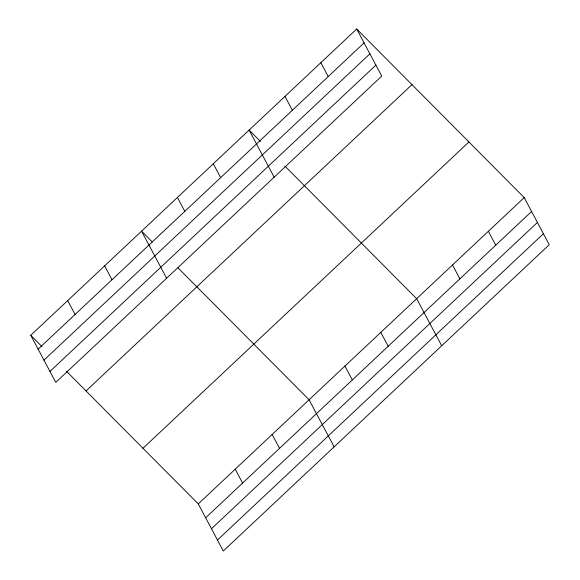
<?xml version="1.0" encoding="UTF-8"?>
<svg xmlns="http://www.w3.org/2000/svg" width="580" height="580" viewBox="0 0 580 580"><rect width="100%" height="100%" fill="white"/><g stroke="black" fill="none" stroke-linecap="round" stroke-linejoin="round"><path stroke-width="0.87" d="M356.693 29L381.734 76.089L55.789 382.394L30.747 335.305L356.693 29L524.211 197.606L549.253 244.695L223.307 551L198.266 503.911L66.555 371.345M38.128 349.182L364.073 42.869M43.957 360.137L369.902 53.831M49.96 371.432L375.905 65.127M86.028 390.949L411.974 84.644M142.984 448.275L468.93 141.969M198.266 503.911L524.211 197.606M205.646 517.788L531.592 211.482M211.475 528.75L537.421 222.437M217.478 540.038L543.424 233.733M260.442 141.462L249.132 130.079L274.166 177.168M284.939 166.119L416.65 298.685L441.692 345.774M152.25 241.911L141.571 231.159L166.605 278.248M178.009 267.837L309.089 399.772L334.123 446.854M30.747 335.305L42.057 346.688M488.36 231.304L495.733 245.173M452.509 264.995L459.882 278.864M320.841 62.691L328.215 76.567M284.99 96.389L292.363 110.258M380.799 332.383L388.172 346.253M344.94 366.074L352.321 379.951M213.28 163.778L220.654 177.647M177.422 197.468L184.803 211.338M272.15 434.485L279.524 448.354M235.212 469.198L242.585 483.067M104.632 265.879L112.005 279.748M67.693 300.592L75.067 314.462"/></g></svg>
